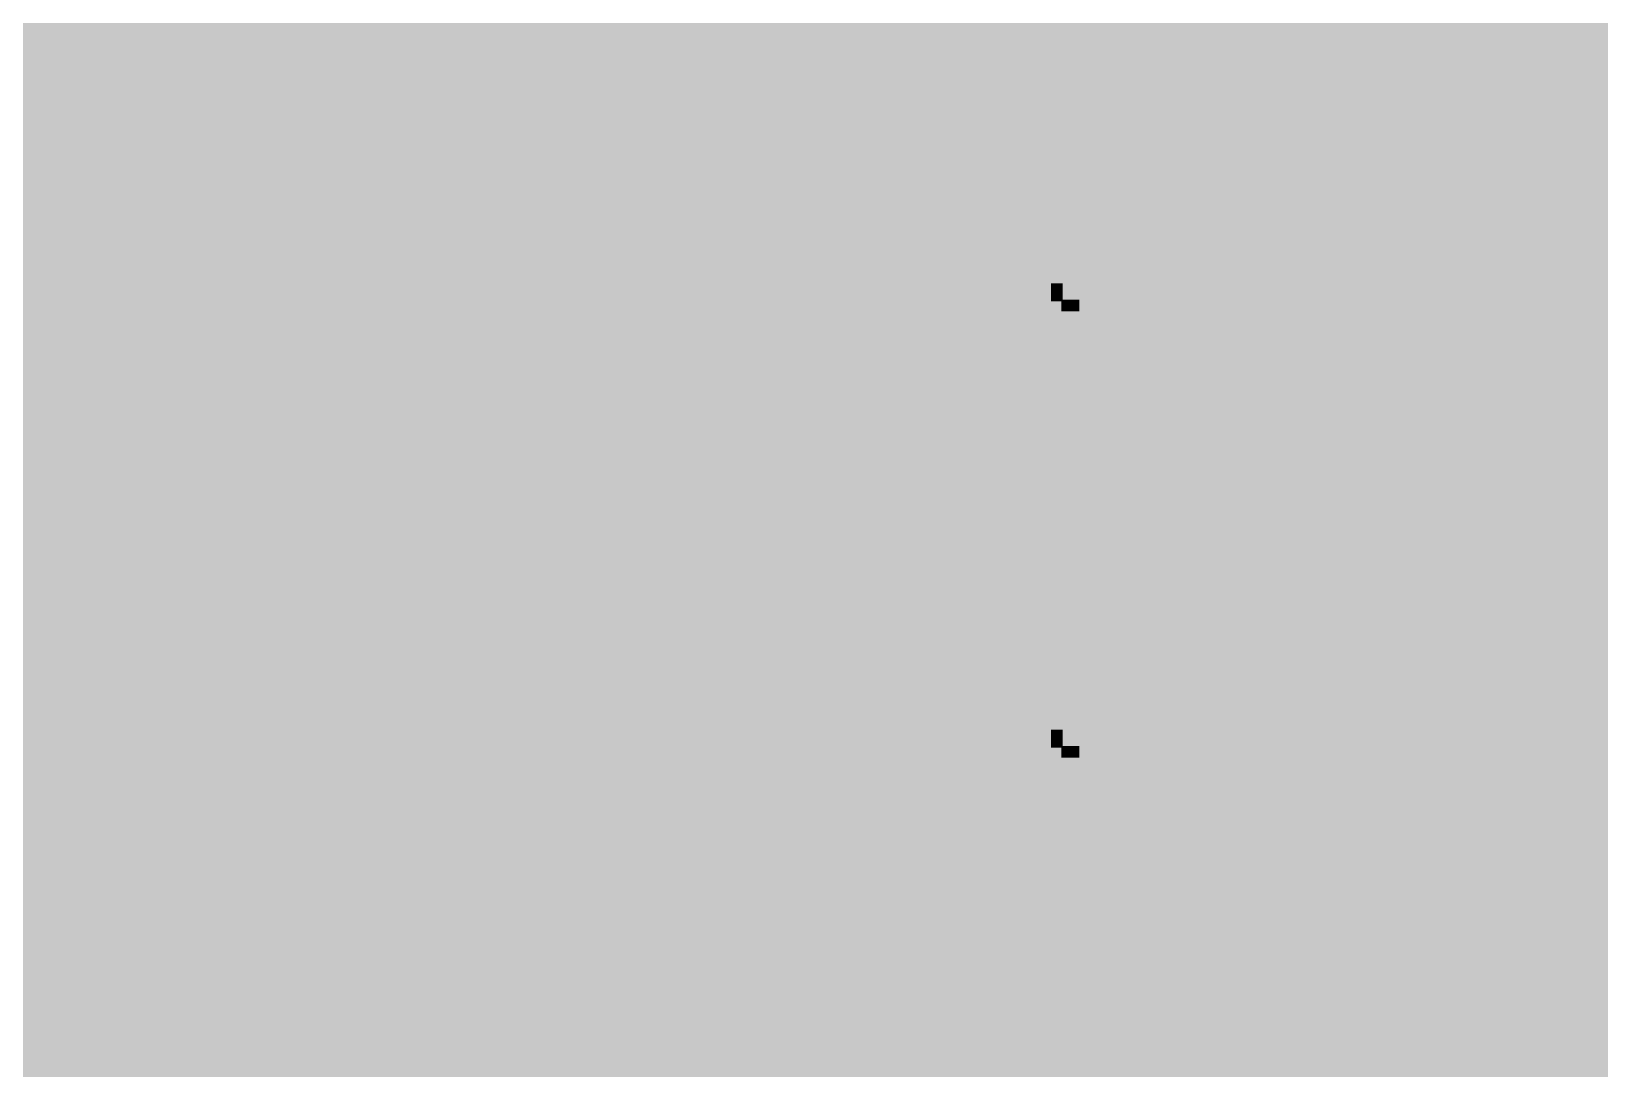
# Model space of a CAD drawing. Extents: x -11 to 221, y -93 to 178.
# Drawn here: x 36.64 to 50.03, y 56.12 to 64.98 of the extents above; entities that cross this region are included whole.
import ezdxf

# ---------------------------------------------------------------- set-up
doc = ezdxf.new("R2010")
doc.units = 0
doc.header["$MEASUREMENT"] = 0
doc.layers.get('0').update_dxf_attribs({"linetype": 'CONTINUOUS'})
for name, color, linetype in [('26-349-0_BOT', 7, 'CONTINUOUS'), ('26-349-0_DRD', 7, 'CONTINUOUS'), ('26-349-0_DRL', 2, 'CONTINUOUS'), ('26-349-0_FAB', 1, 'CONTINUOUS'), ('26-349-0_IN1', 3, 'CONTINUOUS'), ('26-349-0_IN2', 5, 'CONTINUOUS'), ('26-349-0_SMB', 10, 'CONTINUOUS'), ('26-349-0_SMT', 14, 'CONTINUOUS'), ('26-349-0_SPT', 9, 'CONTINUOUS'), ('26-349-0_SST', 12, 'CONTINUOUS'), ('26-349-0_TOP', 11, 'CONTINUOUS'), ('THRUHOLE_TAP', 15, 'CONTINUOUS')]:
    doc.layers.add(name, color=color, linetype=linetype)

# ---------------------------------------------------------------- blocks, each defined once
blk = doc.blocks.new('ROUND_82')
at = {"const_width": 0.29972}
blk.add_lwpolyline([(-0.14986, 0, 1), (0.14986, 0, 1)], format="xyb", close=True, dxfattribs=at)
blk = doc.blocks.new('ROUND_102')
at = {"const_width": 0.10033}
blk.add_lwpolyline([(-0.050164, 0, 1), (0.050164, 0, 1)], format="xyb", close=True, dxfattribs=at)
blk = doc.blocks.new('RECTANGLE_7')
blk.add_solid([(1.14935, 1.12522), (1.14935, -1.12522), (-1.14935, 1.12522), (-1.14935, -1.12522)])
blk = doc.blocks.new('OBLONG_62')
at = {"const_width": 0.29972}
blk.add_lwpolyline([(0.44958, 0), (-0.44958, 0)], dxfattribs=at)
at = {"const_width": 0.14986}
for points in [[(-0.52451, 0, 1), (-0.37465, 0, 1)], [(0.37465, 0, 1), (0.52451, 0, 1)]]:
    blk.add_lwpolyline(points, format="xyb", close=True, dxfattribs=at)
blk = doc.blocks.new('ROUND_78')
at = {"const_width": 0.29972}
blk.add_lwpolyline([(-0.14986, 0, 1), (0.14986, 0, 1)], format="xyb", close=True, dxfattribs=at)
blk = doc.blocks.new('ROUND_88')
at = {"const_width": 0.10033}
blk.add_lwpolyline([(-0.050164, 0, 1), (0.050164, 0, 1)], format="xyb", close=True, dxfattribs=at)

msp = doc.modelspace()

# ---------------------------------------------------------------- linework, layer by layer
at = {"layer": '26-349-0_BOT', "const_width": 0.254}
for points in [[(38.862, 97.409), (38.862, 50.75936)], [(39.0906, 97.409), (39.0906, 50.83048)], [(39.3192, 97.409), (39.3192, 50.85842)], [(39.5478, 97.409), (39.5478, 50.84826)], [(39.7764, 97.409), (39.7764, 50.79492)], [(40.005, 97.409), (40.005, 50.6984)], [(40.2336, 97.409), (40.2336, 50.54092)], [(40.4622, 97.409), (40.4622, 50.28946)], [(40.6908, 97.409), (40.6908, 49.68748)], [(48.6918, 97.409), (48.6918, 40.513)], [(48.9204, 97.409), (48.9204, 40.513)], [(49.149, 97.409), (49.149, 40.513)], [(47.5488, 94.68866), (47.5488, 40.513)], [(48.4632, 94.68866), (48.4632, 40.513)], [(47.7774, 94.53626), (47.7774, 40.513)], [(48.006, 94.49308), (48.006, 40.513)], [(48.2346, 94.53626), (48.2346, 40.513)], [(45.2628, 93.55582), (45.2628, 54.09184)], [(45.0342, 83.71078), (45.0342, 54.01818)], [(44.3484, 83.3247), (44.3484, 40.513)], [(44.577, 83.32978), (44.577, 40.513)], [(44.8056, 83.4263), (44.8056, 53.80228)], [(44.1198, 76.2508), (44.1198, 40.513)], [(40.9194, 76.16444), (40.9194, 40.513)], [(41.148, 75.8317), (41.148, 40.513)], [(43.8912, 75.87488), (43.8912, 40.513)], [(45.4914, 75.7936), (45.4914, 54.0766)], [(41.3766, 75.63104), (41.3766, 40.513)], [(43.6626, 75.65898), (43.6626, 40.513)], [(45.72, 75.62342), (45.72, 53.96738)], [(45.9486, 75.57008), (45.9486, 53.62448)], [(46.1772, 75.6031), (46.1772, 40.513)], [(41.6052, 75.49896), (41.6052, 40.513)], [(41.8338, 75.41768), (41.8338, 40.513)], [(43.2054, 75.42784), (43.2054, 40.513)], [(43.434, 75.51928), (43.434, 40.513)], [(42.0624, 75.37704), (42.0624, 40.513)], [(42.291, 75.36942), (42.291, 40.513)], [(42.5196, 75.36942), (42.5196, 40.513)], [(42.7482, 75.36942), (42.7482, 40.513)], [(42.9768, 75.37958), (42.9768, 40.513)], [(36.576, 75.0697), (36.576, 50.83556)], [(36.8046, 75.0697), (36.8046, 50.85842)], [(37.0332, 75.0697), (37.0332, 50.84318)], [(37.2618, 75.0697), (37.2618, 50.7873)], [(37.4904, 75.0697), (37.4904, 50.68316)], [(37.719, 75.0697), (37.719, 50.51806)], [(37.9476, 75.0697), (37.9476, 50.25136)], [(38.1762, 75.0697), (38.1762, 50.11674)], [(38.4048, 75.0697), (38.4048, 50.4444)], [(38.6334, 75.0697), (38.6334, 50.63744)], [(46.4058, 68.38442), (46.4058, 40.513)], [(49.3776, 68.43268), (49.3776, 40.513)], [(46.6344, 68.19392), (46.6344, 40.513)], [(47.3202, 68.2752), (47.3202, 40.513)], [(46.863, 68.13042), (46.863, 40.513)], [(47.0916, 68.15328), (47.0916, 40.513)], [(49.6062, 67.7926), (49.6062, 40.513)], [(49.8348, 67.52336), (49.8348, 40.513)], [(50.0634, 67.35318), (50.0634, 40.513)], [(56.7563, 64.9732), (17.145, 64.9732)], [(56.7563, 64.7446), (23.56358, 64.7446)], [(56.7563, 64.516), (23.86584, 64.516)], [(56.7563, 64.2874), (24.0538, 64.2874)], [(56.2229, 64.0588), (24.17572, 64.0588)], [(55.97906, 63.8302), (24.25192, 63.8302)], [(55.8927, 63.6016), (24.28494, 63.6016)], [(55.89778, 63.373), (24.28494, 63.373)], [(55.9943, 63.1444), (24.2443, 63.1444)], [(56.27878, 62.9158), (24.16556, 62.9158)], [(56.7563, 62.6872), (24.03602, 62.6872)], [(56.7563, 62.4586), (23.84044, 62.4586)], [(56.7563, 62.23), (23.51786, 62.23)], [(56.7563, 62.0014), (17.145, 62.0014)], [(56.7563, 61.7728), (17.145, 61.7728)], [(56.7563, 61.5442), (17.145, 61.5442)], [(56.7563, 61.3156), (17.145, 61.3156)], [(56.7563, 61.087), (17.145, 61.087)], [(56.7563, 60.8584), (17.145, 60.8584)], [(56.7563, 60.6298), (17.145, 60.6298)], [(56.7563, 60.4012), (26.2128, 60.4012)], [(56.7563, 60.1726), (26.36774, 60.1726)], [(56.7563, 59.944), (26.41092, 59.944)], [(56.7563, 59.7154), (26.36774, 59.7154)], [(56.7563, 59.4868), (26.2128, 59.4868)], [(56.7563, 59.2582), (17.145, 59.2582)], [(56.7563, 59.0296), (17.145, 59.0296)], [(56.7563, 58.801), (17.145, 58.801)], [(56.7563, 58.5724), (17.145, 58.5724)], [(56.7563, 58.3438), (17.145, 58.3438)], [(56.7563, 58.1152), (17.145, 58.1152)], [(56.7563, 57.8866), (17.145, 57.8866)], [(56.7563, 57.658), (17.145, 57.658)], [(56.7563, 57.4294), (17.145, 57.4294)], [(56.7563, 57.2008), (17.145, 57.2008)], [(56.7563, 56.9722), (17.145, 56.9722)], [(56.7563, 56.7436), (28.26766, 56.7436)], [(56.7563, 56.515), (28.44038, 56.515)], [(53.76672, 56.2864), (28.5242, 56.2864)], [(53.55082, 56.0578), (28.7528, 56.0578)]]:
    msp.add_lwpolyline(points, dxfattribs=at)
at = {"layer": '26-349-0_DRD', "const_width": 0.254}
for points in [[(37.465, 67.31), (37.465, 64.77)], [(40.005, 67.31), (37.465, 64.77)], [(40.005, 64.77), (37.465, 67.31)], [(40.005, 64.77), (40.005, 67.31)], [(37.465, 64.77), (40.005, 64.77)], [(40.005, 61.722), (40.005, 59.182)], [(42.545, 61.722), (40.005, 61.722)], [(42.545, 61.722), (40.005, 59.182)], [(42.545, 59.182), (40.005, 61.722)], [(40.005, 61.722), (40.005, 59.182)], [(42.545, 61.722), (40.005, 61.722)], [(42.545, 61.722), (40.005, 59.182)], [(42.545, 59.182), (40.005, 61.722)], [(40.005, 61.722), (40.005, 59.182)], [(42.545, 61.722), (40.005, 61.722)], [(42.545, 61.722), (40.005, 59.182)], [(42.545, 59.182), (40.005, 61.722)], [(42.545, 59.182), (42.545, 61.722)], [(42.545, 59.182), (42.545, 61.722)], [(42.545, 59.182), (42.545, 61.722)], [(41.91, 59.69), (41.91, 57.15)], [(44.45, 59.69), (41.91, 59.69)], [(44.45, 59.69), (41.91, 57.15)], [(44.45, 57.15), (41.91, 59.69)], [(41.91, 59.69), (41.91, 57.15)], [(44.45, 59.69), (41.91, 59.69)], [(44.45, 59.69), (41.91, 57.15)], [(44.45, 57.15), (41.91, 59.69)], [(44.45, 57.15), (44.45, 59.69)], [(44.45, 57.15), (44.45, 59.69)], [(38.481, 59.182), (38.481, 56.642)], [(41.021, 59.182), (38.481, 59.182)], [(41.021, 59.182), (38.481, 56.642)], [(41.021, 56.642), (38.481, 59.182)], [(38.481, 59.182), (38.481, 56.642)], [(41.021, 59.182), (38.481, 59.182)], [(41.021, 59.182), (38.481, 56.642)], [(41.021, 56.642), (38.481, 59.182)], [(40.005, 59.182), (42.545, 59.182)], [(40.005, 59.182), (42.545, 59.182)], [(40.005, 59.182), (42.545, 59.182)], [(41.021, 56.642), (41.021, 59.182)], [(41.021, 56.642), (41.021, 59.182)], [(49.403, 57.531), (49.403, 54.991)], [(51.943, 57.531), (49.403, 57.531)], [(51.943, 54.991), (49.403, 57.531)], [(41.91, 57.15), (44.45, 57.15)], [(41.91, 57.15), (44.45, 57.15)], [(38.481, 56.642), (41.021, 56.642)], [(38.481, 56.642), (41.021, 56.642)]]:
    msp.add_lwpolyline(points, dxfattribs=at)
at = {"layer": '26-349-0_FAB', "const_width": 0.254}
msp.add_lwpolyline([(17.78, 88.9), (17.78, 41.275), (47.625, 41.275), (47.625, 56.515), (55.245, 56.515), (55.245, 92.71), (17.78, 92.71), (17.78, 88.9)], dxfattribs=at)
at = {"layer": '26-349-0_IN1', "const_width": 0.254}
for points in [[(49.657, 93.091), (45.212, 93.091), (45.212, 64.008)], [(45.2374, 93.091), (45.2374, 42.545)], [(45.466, 93.091), (45.466, 42.545)], [(45.6946, 93.091), (45.6946, 42.545)], [(47.2948, 93.091), (47.2948, 42.545)], [(47.5234, 93.091), (47.5234, 42.545)], [(47.752, 93.091), (47.752, 42.545)], [(45.9232, 81.31556), (45.9232, 42.545)], [(47.0662, 81.34858), (47.0662, 42.545)], [(46.1518, 81.13522), (46.1518, 42.545)], [(46.3804, 81.0641), (46.3804, 42.545)], [(46.609, 81.06664), (46.609, 42.545)], [(46.8376, 81.14792), (46.8376, 42.545)], [(47.9806, 68.84162), (47.9806, 42.545)], [(49.1236, 68.93814), (49.1236, 42.545)], [(48.895, 68.71716), (48.895, 42.545)], [(48.2092, 68.67652), (48.2092, 42.545)], [(48.4378, 68.61302), (48.4378, 42.545)], [(48.6664, 68.62572), (48.6664, 42.545)], [(49.3522, 68.07962), (49.3522, 42.545)], [(49.5808, 67.6529), (49.5808, 42.545)], [(49.657, 67.55892), (49.657, 42.545)], [(49.657, 64.9478), (45.212, 64.9478)], [(49.657, 64.7192), (45.212, 64.7192)], [(49.657, 64.4906), (45.212, 64.4906)], [(49.657, 64.262), (45.212, 64.262)], [(49.657, 64.0334), (45.212, 64.0334)], [(45.212, 64.008), (29.2608, 64.008)], [(36.5506, 64.008), (36.5506, 50.93462)], [(36.7792, 64.008), (36.7792, 50.96002)], [(37.0078, 64.008), (37.0078, 50.94986)], [(37.2364, 64.008), (37.2364, 50.9016)], [(37.465, 64.008), (37.465, 50.8127)], [(37.6936, 64.008), (37.6936, 50.67046)], [(37.9222, 64.008), (37.9222, 50.45456)], [(38.1508, 64.008), (38.1508, 50.2793)], [(38.3794, 64.008), (38.3794, 50.56378)], [(38.608, 64.008), (38.608, 50.74158)], [(38.8366, 64.008), (38.8366, 50.85842)], [(39.0652, 64.008), (39.0652, 58.166)], [(39.2938, 64.008), (39.2938, 58.4835)], [(39.5224, 64.008), (39.5224, 58.60542)], [(39.751, 64.008), (39.751, 58.64352)], [(39.9796, 64.008), (39.9796, 58.60542)], [(40.2082, 64.008), (40.2082, 58.4835)], [(40.4368, 64.008), (40.4368, 58.166)], [(40.6654, 64.008), (40.6654, 60.85586)], [(40.894, 64.008), (40.894, 61.07684)], [(41.1226, 64.008), (41.1226, 61.16828)], [(41.3512, 64.008), (41.3512, 61.17844)], [(41.5798, 64.008), (41.5798, 61.11748)], [(41.8084, 64.008), (41.8084, 60.95238)], [(42.037, 64.008), (42.037, 42.545)], [(42.2656, 64.008), (42.2656, 42.545)], [(42.4942, 64.008), (42.4942, 58.674)], [(42.7228, 64.008), (42.7228, 58.9915)], [(42.9514, 64.008), (42.9514, 59.11342)], [(43.18, 64.008), (43.18, 59.15152)], [(43.4086, 64.008), (43.4086, 59.11342)], [(43.6372, 64.008), (43.6372, 58.9915)], [(43.8658, 64.008), (43.8658, 58.674)], [(44.0944, 64.008), (44.0944, 42.545)], [(44.323, 64.008), (44.323, 42.545)], [(44.5516, 64.008), (44.5516, 42.545)], [(44.7802, 64.008), (44.7802, 42.545)], [(45.0088, 64.008), (45.0088, 42.545)], [(49.657, 63.8048), (29.1465, 63.8048)], [(49.657, 63.5762), (28.829, 63.5762)], [(49.657, 63.3476), (24.384, 63.3476)], [(49.657, 63.119), (24.34336, 63.119)], [(49.657, 62.8904), (24.26462, 62.8904)], [(49.657, 62.6618), (24.1427, 62.6618)], [(49.657, 62.4332), (23.95982, 62.4332)], [(49.657, 62.2046), (23.67788, 62.2046)], [(49.657, 61.976), (23.0124, 61.976)], [(49.657, 61.7474), (33.90138, 61.7474)], [(49.657, 61.5188), (34.06648, 61.5188)], [(49.657, 61.2902), (34.12744, 61.2902)], [(40.87114, 61.0616), (34.11728, 61.0616)], [(49.657, 61.0616), (41.67886, 61.0616)], [(40.65016, 60.833), (34.02584, 60.833)], [(49.657, 60.833), (41.89984, 60.833)], [(40.55872, 60.6044), (33.80486, 60.6044)], [(49.657, 60.6044), (41.99128, 60.6044)], [(40.54602, 60.3758), (18.034, 60.3758)], [(49.657, 60.3758), (42.00144, 60.3758)], [(40.60952, 60.1472), (18.034, 60.1472)], [(49.657, 60.1472), (41.94048, 60.1472)], [(40.6654, 60.04814), (40.6654, 50.1396)], [(40.77462, 59.9186), (18.034, 59.9186)], [(49.657, 59.9186), (41.77538, 59.9186)], [(41.8084, 59.95162), (41.8084, 42.545)], [(40.894, 59.82716), (40.894, 42.545)], [(41.1226, 59.73572), (41.1226, 42.545)], [(41.5798, 59.78652), (41.5798, 42.545)], [(49.657, 59.69), (18.034, 59.69)], [(41.3512, 59.72302), (41.3512, 42.545)], [(49.657, 59.4614), (18.034, 59.4614)], [(49.657, 59.2328), (34.29, 59.2328)], [(42.74058, 59.0042), (34.6075, 59.0042)], [(49.657, 59.0042), (43.61942, 59.0042)], [(42.53992, 58.7756), (34.72942, 58.7756)], [(49.657, 58.7756), (43.82008, 58.7756)], [(39.38778, 58.547), (34.76752, 58.547)], [(42.45864, 58.547), (40.11422, 58.547)], [(49.657, 58.547), (43.89882, 58.547)], [(39.1414, 58.3184), (34.72942, 58.3184)], [(42.4561, 58.3184), (40.35806, 58.3184)], [(49.657, 58.3184), (43.9039, 58.3184)], [(42.4942, 58.166), (42.4942, 42.545)], [(43.8658, 58.166), (43.8658, 42.545)], [(39.0398, 58.0898), (34.6075, 58.0898)], [(42.52722, 58.0898), (40.45966, 58.0898)], [(49.657, 58.0898), (43.83278, 58.0898)], [(39.02202, 57.8612), (34.29, 57.8612)], [(42.70756, 57.8612), (40.47998, 57.8612)], [(49.657, 57.8612), (43.65244, 57.8612)], [(42.7228, 57.8485), (42.7228, 42.545)], [(42.9514, 57.72404), (42.9514, 42.545)], [(43.4086, 57.72404), (43.4086, 42.545)], [(43.6372, 57.8485), (43.6372, 42.545)], [(39.07536, 57.6326), (33.11652, 57.6326)], [(39.0652, 57.658), (39.0652, 50.92954)], [(49.657, 57.6326), (40.42664, 57.6326)], [(40.4368, 57.658), (40.4368, 50.48504)], [(43.18, 57.68848), (43.18, 42.545)], [(39.22522, 57.404), (33.0708, 57.404)], [(39.2938, 57.3405), (39.2938, 50.96002)], [(40.2082, 57.3405), (40.2082, 50.69078)], [(49.657, 57.404), (40.27678, 57.404)], [(39.5224, 57.21604), (39.5224, 50.9524)], [(39.9796, 57.21604), (39.9796, 50.8254)], [(49.657, 57.1754), (32.93364, 57.1754)], [(39.751, 57.18048), (39.751, 50.90922)], [(49.657, 56.9468), (32.55518, 56.9468)], [(49.657, 56.7182), (28.4353, 56.7182)], [(49.657, 56.4896), (28.55722, 56.4896)], [(49.657, 56.261), (28.59532, 56.261)], [(49.657, 56.0324), (28.55722, 56.0324)]]:
    msp.add_lwpolyline(points, dxfattribs=at)
for points in [[(41.275, 61.18352, 0.4142136), (40.54348, 60.452)], [(41.275, 61.18352, 0.4142136), (40.54348, 60.452)], [(42.00652, 60.452, 0.4142136), (41.275, 61.18352)], [(42.00652, 60.452, 0.4142136), (41.275, 61.18352)], [(40.54348, 60.452, 0.4142136), (41.275, 59.72048)], [(40.54348, 60.452, 0.4142136), (41.275, 59.72048)], [(41.275, 59.72048, 0.4142136), (42.00652, 60.452)], [(41.275, 59.72048, 0.4142136), (42.00652, 60.452)], [(43.18, 59.15152, 0.4142136), (42.44848, 58.42)], [(43.18, 59.15152, 0.4142136), (42.44848, 58.42)], [(43.91152, 58.42, 0.4142136), (43.18, 59.15152)], [(43.91152, 58.42, 0.4142136), (43.18, 59.15152)], [(39.751, 58.64352, 0.4142136), (39.01948, 57.912)], [(40.48252, 57.912, 0.4142136), (39.751, 58.64352)], [(42.44848, 58.42, 0.4142136), (43.18, 57.68848)], [(42.44848, 58.42, 0.4142136), (43.18, 57.68848)], [(43.18, 57.68848, 0.4142136), (43.91152, 58.42)], [(43.18, 57.68848, 0.4142136), (43.91152, 58.42)], [(39.01948, 57.912, 0.4142136), (39.751, 57.18048)], [(39.751, 57.18048, 0.4142136), (40.48252, 57.912)]]:
    msp.add_lwpolyline(points, format="xyb", dxfattribs=at)
at = {"layer": '26-349-0_SMB', "const_width": 0.254}
for points in [[(48.0314, 78.359), (48.0314, 54.737)], [(48.26, 78.359), (48.26, 54.737)], [(48.4886, 78.359), (48.4886, 54.737)], [(48.7172, 78.359), (48.7172, 54.737)], [(48.9458, 78.359), (48.9458, 54.737)], [(49.1744, 78.359), (49.1744, 54.737)], [(49.403, 78.359), (49.403, 54.737)], [(49.6316, 78.359), (49.6316, 54.737)], [(49.8602, 78.359), (49.8602, 54.737)], [(50.0888, 78.359), (50.0888, 54.737)], [(36.6014, 74.041), (36.6014, 51.308)], [(36.83, 74.041), (36.83, 51.308)], [(37.0586, 74.041), (37.0586, 51.308)], [(37.2872, 74.041), (37.2872, 51.308)], [(37.5158, 74.041), (37.5158, 51.308)], [(37.7444, 74.041), (37.7444, 51.308)], [(37.973, 74.041), (37.973, 51.308)], [(38.2016, 74.041), (38.2016, 51.308)], [(38.4302, 74.041), (38.4302, 51.308)], [(38.6588, 74.041), (38.6588, 51.308)], [(38.8874, 74.041), (38.8874, 51.308)], [(39.116, 74.041), (39.116, 51.308)], [(39.3446, 74.041), (39.3446, 51.308)], [(39.5732, 74.041), (39.5732, 51.308)], [(39.8018, 74.041), (39.8018, 51.308)], [(40.0304, 74.041), (40.0304, 51.308)], [(40.259, 74.041), (40.259, 51.308)], [(40.4876, 74.041), (40.4876, 51.308)], [(40.7162, 74.041), (40.7162, 51.308)], [(40.9448, 74.041), (40.9448, 51.308)], [(41.1734, 74.041), (41.1734, 51.308)], [(41.402, 74.041), (41.402, 51.308)], [(41.6306, 74.041), (41.6306, 51.308)], [(41.8592, 74.041), (41.8592, 51.308)], [(42.0878, 74.041), (42.0878, 51.308)], [(42.3164, 74.041), (42.3164, 51.308)], [(42.545, 74.041), (42.545, 51.308)], [(42.7736, 74.041), (42.7736, 51.308)], [(43.0022, 74.041), (43.0022, 51.308)], [(43.2308, 74.041), (43.2308, 51.308)], [(43.4594, 74.041), (43.4594, 51.308)], [(43.688, 74.041), (43.688, 51.308)], [(43.9166, 74.041), (43.9166, 51.308)], [(44.1452, 74.041), (44.1452, 51.308)], [(44.3738, 74.041), (44.3738, 54.737)], [(44.6024, 74.041), (44.6024, 54.737)], [(44.831, 74.041), (44.831, 54.737)], [(45.0596, 74.041), (45.0596, 54.737)], [(45.2882, 74.041), (45.2882, 54.737)], [(45.5168, 74.041), (45.5168, 54.737)], [(45.7454, 74.041), (45.7454, 54.737)], [(45.974, 67.183), (45.974, 54.737)], [(46.2026, 67.183), (46.2026, 54.737)], [(46.4312, 67.183), (46.4312, 54.737)], [(46.6598, 67.183), (46.6598, 54.737)], [(46.8884, 67.183), (46.8884, 54.737)], [(47.117, 67.183), (47.117, 54.737)], [(47.3456, 67.183), (47.3456, 54.737)], [(47.5742, 67.183), (47.5742, 54.737)], [(47.8028, 67.183), (47.8028, 54.737)], [(55.626, 64.897), (17.526, 64.897)], [(55.626, 64.6684), (17.526, 64.6684)], [(55.626, 64.4398), (17.526, 64.4398)], [(55.626, 64.2112), (17.526, 64.2112)], [(55.626, 63.9826), (17.526, 63.9826)], [(55.626, 63.754), (17.526, 63.754)], [(55.626, 63.5254), (17.526, 63.5254)], [(55.626, 63.2968), (17.526, 63.2968)], [(55.626, 63.0682), (17.526, 63.0682)], [(55.626, 62.8396), (17.526, 62.8396)], [(55.626, 62.611), (17.526, 62.611)], [(55.626, 62.3824), (17.526, 62.3824)], [(55.626, 62.1538), (17.526, 62.1538)], [(55.626, 61.9252), (17.526, 61.9252)], [(55.626, 61.6966), (17.526, 61.6966)], [(55.626, 61.468), (17.526, 61.468)], [(55.626, 61.2394), (17.526, 61.2394)], [(55.626, 61.0108), (17.526, 61.0108)], [(55.626, 60.7822), (26.924, 60.7822)], [(55.626, 60.5536), (26.924, 60.5536)], [(55.626, 60.325), (26.924, 60.325)], [(55.626, 60.0964), (26.924, 60.0964)], [(55.626, 59.8678), (26.924, 59.8678)], [(55.626, 59.6392), (26.924, 59.6392)], [(55.626, 59.4106), (26.924, 59.4106)], [(55.626, 59.182), (26.924, 59.182)], [(55.626, 58.9534), (26.924, 58.9534)], [(55.626, 58.7248), (26.924, 58.7248)], [(55.626, 58.4962), (26.924, 58.4962)], [(55.626, 58.2676), (26.924, 58.2676)], [(55.626, 58.039), (26.924, 58.039)], [(55.626, 57.8104), (26.924, 57.8104)], [(55.626, 57.5818), (26.924, 57.5818)], [(55.626, 57.3532), (29.21, 57.3532)], [(55.626, 57.1246), (29.21, 57.1246)], [(55.626, 56.896), (29.21, 56.896)], [(51.943, 56.6674), (29.21, 56.6674)], [(51.943, 56.4388), (29.21, 56.4388)], [(51.943, 56.2102), (29.21, 56.2102)]]:
    msp.add_lwpolyline(points, dxfattribs=at)
at = {"layer": '26-349-0_SMT', "const_width": 0.254}
for points in [[(56.769, 70.104), (56.769, 67.564), (55.626, 67.564), (55.626, 62.992), (56.388, 62.23), (56.388, 59.309), (48.26, 59.309)], [(48.4378, 68.199), (48.4378, 59.309)], [(48.6664, 68.199), (48.6664, 59.309)], [(48.895, 68.199), (48.895, 59.309)], [(49.1236, 68.199), (49.1236, 59.309)], [(49.3522, 66.929), (49.3522, 59.309)], [(49.5808, 66.929), (49.5808, 59.309)], [(49.8094, 66.929), (49.8094, 59.309)], [(50.038, 66.929), (50.038, 59.309)], [(48.26, 65.913), (48.26, 59.309)], [(55.626, 64.897), (48.26, 64.897)], [(55.626, 64.6684), (48.26, 64.6684)], [(55.626, 64.4398), (48.26, 64.4398)], [(55.626, 64.2112), (48.26, 64.2112)], [(55.626, 63.9826), (48.26, 63.9826)], [(55.626, 63.754), (48.26, 63.754)], [(55.626, 63.5254), (48.26, 63.5254)], [(55.626, 63.2968), (48.26, 63.2968)], [(55.626, 63.0682), (48.26, 63.0682)], [(55.7784, 62.8396), (48.26, 62.8396)], [(56.007, 62.611), (48.26, 62.611)], [(56.2356, 62.3824), (48.26, 62.3824)], [(56.388, 62.1538), (48.26, 62.1538)], [(56.388, 61.9252), (48.26, 61.9252)], [(56.388, 61.6966), (48.26, 61.6966)], [(56.388, 61.468), (48.26, 61.468)], [(56.388, 61.2394), (48.26, 61.2394)], [(56.388, 61.0108), (48.26, 61.0108)], [(56.388, 60.7822), (48.26, 60.7822)], [(56.388, 60.5536), (48.26, 60.5536)], [(56.388, 60.325), (48.26, 60.325)], [(56.388, 60.0964), (48.26, 60.0964)], [(56.388, 59.8678), (48.26, 59.8678)], [(56.388, 59.6392), (48.26, 59.6392)], [(56.388, 59.4106), (48.26, 59.4106)]]:
    msp.add_lwpolyline(points, dxfattribs=at)
at = {"layer": '26-349-0_SST'}
for points, const_width in [([(48.0695, 65.7225), (47.752, 65.7225), (47.752, 62.5475)], 0.1524), ([(47.8536, 65.7225), (47.8536, 62.5475)], 0.1524), ([(47.99076, 65.7225), (47.99076, 62.5475)], 0.1524), ([(48.0695, 65.7225), (48.0695, 62.5475)], 0.1524), ([(38.24732, 64.79794), (38.24732, 65.03416)], 0.1524), ([(38.24732, 64.91732), (39.26332, 64.91732), (39.09314, 65.03416)], 0.1524), ([(43.83024, 64.5795), (43.6626, 64.63792), (43.6626, 64.99352), (43.83024, 65.05448), (44.50842, 65.05448), (44.6786, 64.99352), (44.6786, 64.63792), (44.50842, 64.5795)], 0.1524), ([(41.2115, 64.7573), (42.2275, 64.4017), (42.2275, 64.87668)], 0.1524), ([(48.0695, 64.98082), (47.752, 64.98082)], 0.1524), ([(48.0695, 64.84366), (47.752, 64.84366)], 0.1524), ([(48.0695, 64.7065), (47.752, 64.7065)], 0.1524), ([(48.0695, 64.56934), (47.752, 64.56934)], 0.1524), ([(48.0695, 64.43218), (47.752, 64.43218)], 0.1524), ([(38.24732, 64.07912), (38.24732, 64.31534)], 0.1524), ([(38.24732, 64.19596), (39.26332, 64.19596), (39.09314, 64.31534)], 0.1524), ([(43.6626, 63.7413), (43.6626, 64.21628), (44.33824, 63.7413), (44.50842, 63.7413), (44.6786, 63.79972), (44.6786, 64.15532), (44.50842, 64.21628)], 0.1524), ([(48.0695, 64.29502), (47.752, 64.29502)], 0.1524), ([(48.0695, 64.15786), (47.752, 64.15786)], 0.1524), ([(48.0695, 64.0207), (47.752, 64.0207)], 0.1524), ([(48.0695, 63.88354), (47.752, 63.88354)], 0.1524), ([(48.0695, 63.74638), (47.752, 63.74638)], 0.1524), ([(48.0695, 63.60922), (47.752, 63.60922)], 0.1524), ([(48.0695, 63.47206), (47.752, 63.47206)], 0.1524), ([(44.1706, 63.31712), (44.1706, 62.96152), (44.00042, 62.9031), (43.83024, 62.9031), (43.6626, 62.96152), (43.6626, 63.31712), (43.83024, 63.37808), (44.00042, 63.37808), (44.6786, 63.13932)], 0.1524), ([(48.0695, 63.3349), (47.752, 63.3349)], 0.1524), ([(48.0695, 63.19774), (47.752, 63.19774)], 0.1524), ([(48.0695, 63.06058), (47.752, 63.06058)], 0.1524), ([(48.0695, 62.92342), (47.752, 62.92342)], 0.1524), ([(45.44314, 62.74816), (45.34408, 62.74816)], 0.1524), ([(45.37202, 62.75578), (45.37202, 62.51194)], 0.1524), ([(45.89526, 62.83452), (45.89526, 62.5348), (51.89474, 62.5348), (51.89474, 62.83452)], 0.1524), ([(48.0695, 62.78626), (47.752, 62.78626)], 0.1524), ([(45.5168, 62.611), (45.27296, 62.611)], 0.1524), ([(45.50918, 62.68466), (45.50918, 62.5856)], 0.1524), ([(48.0695, 62.6491), (47.752, 62.6491)], 0.1524), ([(48.0695, 62.5475), (47.752, 62.5475)], 0.1524), ([(45.89526, 61.62548), (45.89526, 61.9252), (51.89474, 61.9252), (51.89474, 61.62548)], 0.1524), ([(48.0695, 61.9125), (47.752, 61.9125), (47.752, 58.7375)], 0.1524), ([(48.0695, 61.85662), (47.752, 61.85662)], 0.1524), ([(47.8536, 61.9125), (47.8536, 58.7375)], 0.1524), ([(47.99076, 61.9125), (47.99076, 58.7375)], 0.1524), ([(48.0695, 61.9125), (48.0695, 58.7375)], 0.1524), ([(48.0695, 61.71946), (47.752, 61.71946)], 0.1524), ([(38.72738, 61.10478), (37.88156, 61.10478), (37.71138, 61.16574), (37.71138, 61.52134), (37.88156, 61.57976), (38.72738, 61.57976)], 0.1524), ([(48.0695, 61.5823), (47.752, 61.5823)], 0.1524), ([(48.0695, 61.44514), (47.752, 61.44514)], 0.1524), ([(44.08424, 60.8965), (43.9166, 60.95492), (43.9166, 61.31052), (44.08424, 61.37148), (44.76242, 61.37148), (44.9326, 61.31052), (44.9326, 60.95492), (44.76242, 60.8965)], 0.1524), ([(48.0695, 61.30798), (47.752, 61.30798)], 0.1524), ([(48.0695, 61.17082), (47.752, 61.17082)], 0.1524), ([(48.0695, 61.03366), (47.752, 61.03366)], 0.1524), ([(48.0695, 60.8965), (47.752, 60.8965)], 0.1524), ([(48.0695, 60.75934), (47.752, 60.75934)], 0.1524), ([(37.71138, 60.38596), (37.71138, 60.62218)], 0.1524), ([(37.71138, 60.50534), (38.72738, 60.50534), (38.55974, 60.62218)], 0.1524), ([(43.9166, 60.0583), (43.9166, 60.53328), (44.59224, 60.0583), (44.76242, 60.0583), (44.9326, 60.11672), (44.9326, 60.47232), (44.76242, 60.53328)], 0.1524), ([(48.0695, 60.62218), (47.752, 60.62218)], 0.1524), ([(48.0695, 60.48502), (47.752, 60.48502)], 0.1524), ([(48.0695, 60.34786), (47.752, 60.34786)], 0.1524), ([(48.0695, 60.2107), (47.752, 60.2107)], 0.1524), ([(38.05174, 59.54776), (38.05174, 60.02274), (38.72738, 59.78398), (38.72738, 59.66714), (37.71138, 59.66714)], 0.1524), ([(48.0695, 60.07354), (47.752, 60.07354)], 0.1524), ([(48.0695, 59.93638), (47.752, 59.93638)], 0.1524), ([(48.0695, 59.79922), (47.752, 59.79922)], 0.1524), ([(44.08424, 59.69508), (43.9166, 59.63412), (43.9166, 59.27852), (44.08424, 59.2201), (44.4246, 59.2201), (44.59224, 59.33948), (44.59224, 59.69508), (44.9326, 59.69508), (44.9326, 59.2201)], 0.1524), ([(48.0695, 59.66206), (47.752, 59.66206)], 0.1524), ([(48.0695, 59.5249), (47.752, 59.5249)], 0.1524), ([(48.0695, 59.38774), (47.752, 59.38774)], 0.1524), ([(48.0695, 59.25058), (47.752, 59.25058)], 0.1524), ([(48.0695, 59.11342), (47.752, 59.11342)], 0.1524), ([(45.89526, 59.02452), (45.89526, 58.7248), (51.89474, 58.7248), (51.89474, 59.02452)], 0.1524), ([(39.87546, 54.31028), (36.47948, 54.31028), (36.47948, 58.90514), (40.27678, 58.90514), (40.27678, 54.70906), (39.87546, 54.31028)], 0.20066), ([(45.44314, 58.93816), (45.34408, 58.93816)], 0.1524), ([(45.37202, 58.94578), (45.37202, 58.70194)], 0.1524), ([(45.50918, 58.87466), (45.50918, 58.7756)], 0.1524), ([(48.0695, 58.97626), (47.752, 58.97626)], 0.1524), ([(45.5168, 58.801), (45.27296, 58.801)], 0.1524), ([(48.0695, 58.8391), (47.752, 58.8391)], 0.1524), ([(48.0695, 58.7375), (47.752, 58.7375)], 0.1524)]:
    msp.add_lwpolyline(points, dxfattribs=dict(at, const_width=const_width))
at = {"layer": '26-349-0_SST', "const_width": 0.1524}
for points in [[(45.39488, 62.75832, 0.4142136), (45.27042, 62.63386)], [(45.51934, 62.63386, 0.4142136), (45.39488, 62.75832)], [(45.27042, 62.63386, 0.4142136), (45.39488, 62.5094)], [(45.39488, 62.5094, 0.4142136), (45.51934, 62.63386)], [(45.39488, 58.94832, 0.4142136), (45.27042, 58.82386)], [(45.51934, 58.82386, 0.4142136), (45.39488, 58.94832)], [(45.27042, 58.82386, 0.4142136), (45.39488, 58.6994)], [(45.39488, 58.6994, 0.4142136), (45.51934, 58.82386)]]:
    msp.add_lwpolyline(points, format="xyb", dxfattribs=at)
at = {"layer": '26-349-0_TOP'}
for points, const_width in [([(43.434, 71.22668), (43.434, 52.18684)], 0.254), ([(43.6626, 71.22668), (43.6626, 51.95824)], 0.254), ([(43.8912, 71.22668), (43.8912, 51.72964)], 0.254), ([(44.1198, 71.22668), (44.1198, 51.6763)], 0.254), ([(44.3484, 71.22668), (44.3484, 51.6763)], 0.254), ([(44.577, 71.22668), (44.577, 56.3118)], 0.254), ([(44.8056, 71.22668), (44.8056, 59.58078)], 0.254), ([(41.91, 67.85102), (41.91, 66.675), (40.259, 65.024), (37.211, 65.024), (35.56, 66.675), (35.56, 67.85102)], 0.381), ([(49.3776, 68.01104), (49.3776, 58.05678)], 0.254), ([(49.6062, 67.61988), (49.6062, 58.28538)], 0.254), ([(46.9138, 67.31), (46.4439, 66.8401), (46.4439, 64.135)], 0.381), ([(42.5196, 66.41846), (42.5196, 57.83072)], 0.254), ([(42.7482, 66.41846), (42.7482, 57.83072)], 0.254), ([(42.9768, 66.41846), (42.9768, 57.785)], 0.254), ([(43.2054, 66.41846), (43.2054, 57.62244)], 0.254), ([(48.2346, 66.3956), (48.2346, 56.91378)], 0.254), ([(48.4632, 66.3956), (48.4632, 57.14238)], 0.254), ([(48.6918, 66.3956), (48.6918, 57.37098)], 0.254), ([(48.9204, 66.3956), (48.9204, 57.59958)], 0.254), ([(49.149, 66.3956), (49.149, 57.82818)], 0.254), ([(35.12058, 66.23558), (36.7665, 64.58966)], 0.254), ([(42.34942, 66.23558), (40.7035, 64.58966)], 0.254), ([(42.291, 66.17462), (42.291, 58.64098)], 0.254), ([(42.0624, 65.94602), (42.0624, 58.98388)], 0.254), ([(41.8338, 65.71742), (41.8338, 59.0804)], 0.254), ([(44.86402, 65.69202), (44.86402, 62.57798)], 0.254), ([(48.02632, 65.69202), (48.02632, 62.57798)], 0.254), ([(52.92598, 65.69202), (49.76368, 65.69202), (49.76368, 62.57798)], 0.254), ([(41.6052, 65.48882), (41.6052, 59.09056)], 0.254), ([(41.3766, 65.26022), (41.3766, 59.09056)], 0.254), ([(44.86402, 64.9732), (41.08704, 64.9732)], 0.254), ([(41.148, 65.03162), (41.148, 59.09056)], 0.254), ([(49.76368, 64.9732), (48.02632, 64.9732)], 0.254), ([(36.60902, 64.7446), (31.00324, 64.7446)], 0.254), ([(36.576, 64.77762), (36.576, 62.09284)], 0.254), ([(44.86402, 64.7446), (40.85844, 64.7446)], 0.254), ([(40.9194, 64.80302), (40.9194, 59.09056)], 0.254), ([(49.76368, 64.7446), (48.02632, 64.7446)], 0.254), ([(36.8046, 64.55156), (36.8046, 61.86424)], 0.254), ([(40.6908, 64.57442), (40.6908, 59.07532)], 0.254), ([(36.85032, 64.516), (31.23184, 64.516)], 0.254), ([(37.0332, 64.4271), (37.0332, 61.63564)], 0.254), ([(40.4622, 64.43472), (40.4622, 58.96356)], 0.254), ([(44.86402, 64.516), (40.61714, 64.516)], 0.254), ([(49.76368, 64.516), (48.02632, 64.516)], 0.254), ([(44.86402, 64.2874), (31.46044, 64.2874)], 0.254), ([(40.259, 64.4017), (37.211, 64.4017)], 0.254), ([(37.2618, 64.4017), (37.2618, 61.40704)], 0.254), ([(37.4904, 64.4017), (37.4904, 61.17844)], 0.254), ([(37.719, 64.4017), (37.719, 60.94984)], 0.254), ([(37.9476, 64.4017), (37.9476, 60.72124)], 0.254), ([(38.1762, 64.4017), (38.1762, 60.41136)], 0.254), ([(38.4048, 64.4017), (38.4048, 57.85104)], 0.254), ([(38.6334, 64.4017), (38.6334, 57.62244)], 0.254), ([(38.862, 64.4017), (38.862, 57.39384)], 0.254), ([(39.0906, 64.4017), (39.0906, 57.16524)], 0.254), ([(39.3192, 64.4017), (39.3192, 56.93664)], 0.254), ([(39.5478, 64.4017), (39.5478, 56.70804)], 0.254), ([(39.7764, 64.4017), (39.7764, 56.53278)], 0.254), ([(40.005, 64.4017), (40.005, 56.53278)], 0.254), ([(40.2336, 64.4017), (40.2336, 56.53278)], 0.254), ([(49.76368, 64.2874), (48.02632, 64.2874)], 0.254), ([(46.4439, 64.135), (46.4439, 60.325)], 0.381), ([(44.86402, 64.0588), (32.18434, 64.0588)], 0.254), ([(49.76368, 64.0588), (48.02632, 64.0588)], 0.254), ([(49.76368, 64.135), (51.34356, 64.135)], 0.254), ([(44.86402, 63.8302), (34.75736, 63.8302)], 0.254), ([(49.76368, 63.8302), (48.02632, 63.8302)], 0.254), ([(34.98342, 63.68542), (38.02634, 60.6425)], 0.254), ([(44.86402, 63.6016), (35.06724, 63.6016)], 0.254), ([(49.76368, 63.6016), (48.02632, 63.6016)], 0.254), ([(44.86402, 63.373), (35.29584, 63.373)], 0.254), ([(49.76368, 63.373), (48.02632, 63.373)], 0.254), ([(31.115, 63.246), (34.544, 63.246), (37.592, 60.198), (37.592, 57.785), (39.46652, 55.91048), (41.275, 55.91048)], 0.381), ([(44.86402, 63.1444), (35.52444, 63.1444)], 0.254), ([(49.76368, 63.1444), (48.02632, 63.1444)], 0.254), ([(44.86402, 62.9158), (35.75304, 62.9158)], 0.254), ([(49.76368, 62.9158), (48.02632, 62.9158)], 0.254), ([(44.86402, 62.6872), (35.98164, 62.6872)], 0.254), ([(49.76368, 62.6872), (48.02632, 62.6872)], 0.254), ([(34.28492, 62.6237), (36.9697, 59.93892)], 0.254), ([(45.8216, 62.57798), (44.86402, 62.57798)], 0.254), ([(45.0342, 62.57798), (45.0342, 61.88202)], 0.254), ([(45.2628, 62.57798), (45.2628, 61.88202)], 0.254), ([(45.4914, 62.57798), (45.4914, 61.88202)], 0.254), ([(45.72, 62.57798), (45.72, 61.88202)], 0.254), ([(45.8216, 62.57798), (45.8216, 61.88202)], 0.254), ([(47.0662, 62.57798), (47.0662, 61.88202)], 0.254), ([(48.02632, 62.57798), (47.0662, 62.57798)], 0.254), ([(47.0916, 62.57798), (47.0916, 61.88202)], 0.254), ([(47.3202, 62.57798), (47.3202, 61.88202)], 0.254), ([(47.5488, 62.57798), (47.5488, 61.88202)], 0.254), ([(47.7774, 62.57798), (47.7774, 61.88202)], 0.254), ([(48.006, 62.57798), (48.006, 61.88202)], 0.254), ([(52.92598, 62.57798), (49.76368, 62.57798)], 0.254), ([(49.8348, 62.57798), (49.8348, 61.88202)], 0.254), ([(50.0634, 62.57798), (50.0634, 61.88202)], 0.254), ([(45.8216, 62.4586), (36.21024, 62.4586)], 0.254), ([(56.67502, 62.4586), (47.0662, 62.4586)], 0.254), ([(45.8216, 62.23), (36.43884, 62.23)], 0.254), ([(56.8452, 62.23), (47.0662, 62.23)], 0.254), ([(45.8216, 62.0014), (36.66744, 62.0014)], 0.254), ([(44.86402, 61.88202), (44.86402, 59.6392)], 0.254), ([(45.8216, 61.88202), (44.86402, 61.88202)], 0.254), ([(56.8452, 62.0014), (47.0662, 62.0014)], 0.254), ([(48.02632, 61.88202), (47.0662, 61.88202)], 0.254), ([(48.02632, 61.88202), (48.02632, 58.76798)], 0.254), ([(52.92598, 61.88202), (49.76368, 61.88202), (49.76368, 58.76798)], 0.254), ([(44.86402, 61.7728), (36.89604, 61.7728)], 0.254), ([(49.76368, 61.7728), (48.02632, 61.7728)], 0.254), ([(44.86402, 61.5442), (37.12464, 61.5442)], 0.254), ([(49.76368, 61.5442), (48.02632, 61.5442)], 0.254), ([(44.86402, 61.3156), (37.35324, 61.3156)], 0.254), ([(49.76368, 61.3156), (48.02632, 61.3156)], 0.254), ([(44.86402, 61.087), (37.58184, 61.087)], 0.254), ([(49.76368, 61.087), (48.02632, 61.087)], 0.254), ([(44.86402, 60.8584), (37.81044, 60.8584)], 0.254), ([(49.76368, 60.8584), (48.02632, 60.8584)], 0.254), ([(44.86402, 60.6298), (38.03904, 60.6298)], 0.254), ([(49.76368, 60.6298), (48.02632, 60.6298)], 0.254), ([(44.86402, 60.4012), (38.17874, 60.4012)], 0.254), ([(41.275, 58.5089), (41.275, 60.452)], 0.381), ([(41.275, 58.5089), (41.275, 60.452)], 0.381), ([(41.275, 60.452), (41.275, 58.5089)], 0.381), ([(45.339, 55.245), (45.339, 59.055), (46.355, 60.071), (46.355, 60.23356), (46.4439, 60.325)], 0.635), ([(49.76368, 60.4012), (48.02632, 60.4012)], 0.254), ([(36.576, 60.33262), (36.576, 50.9397)], 0.254), ([(49.76368, 60.325), (51.34356, 60.325)], 0.254), ([(36.73602, 60.1726), (29.1973, 60.1726)], 0.254), ([(38.2143, 60.198), (38.2143, 58.04154)], 0.254), ([(44.86402, 60.1726), (38.2143, 60.1726)], 0.254), ([(49.76368, 60.1726), (48.02632, 60.1726)], 0.254), ([(36.8046, 60.10402), (36.8046, 50.96002)], 0.254), ([(36.96462, 59.944), (29.1973, 59.944)], 0.254), ([(36.9697, 59.93892), (36.9697, 57.785)], 0.254), ([(44.86402, 59.944), (38.2143, 59.944)], 0.254), ([(49.76368, 59.944), (48.02632, 59.944)], 0.254), ([(36.9697, 59.7154), (29.1973, 59.7154)], 0.254), ([(44.86402, 59.7154), (38.2143, 59.7154)], 0.254), ([(44.86402, 59.6392), (44.80814, 59.58332)], 0.254), ([(49.76368, 59.7154), (48.02632, 59.7154)], 0.254), ([(36.9697, 59.4868), (30.34538, 59.4868)], 0.254), ([(44.72686, 59.4868), (38.2143, 59.4868)], 0.254), ([(49.76368, 59.4868), (48.02632, 59.4868)], 0.254), ([(36.9697, 59.2582), (30.52064, 59.2582)], 0.254), ([(44.61764, 59.2582), (38.2143, 59.2582)], 0.254), ([(49.76368, 59.2582), (48.02632, 59.2582)], 0.254), ([(41.72458, 59.09056), (40.82542, 59.09056)], 0.254), ([(41.275, 59.09056), (41.275, 58.5089)], 0.254), ([(57.3786, 58.42), (57.3786, 58.4454), (57.2262, 58.293), (50.673, 58.293), (47.879, 55.499), (47.371, 55.499), (47.371, 55.245)], 0.635), ([(36.9697, 59.0296), (36.13404, 59.0296)], 0.254), ([(40.5638, 59.0296), (38.2143, 59.0296)], 0.254), ([(44.5897, 59.0296), (41.9862, 59.0296)], 0.254), ([(44.5897, 59.055), (44.5897, 56.3118)], 0.254), ([(49.76368, 59.0296), (48.02632, 59.0296)], 0.254), ([(36.9697, 58.801), (36.37788, 58.801)], 0.254), ([(40.3225, 58.801), (38.2143, 58.801)], 0.254), ([(44.5897, 58.801), (42.2275, 58.801)], 0.254), ([(49.76368, 58.801), (48.02632, 58.801)], 0.254), ([(46.11116, 58.76798), (46.0883, 58.74512)], 0.254), ([(46.0883, 58.74512), (46.0883, 56.3118)], 0.254), ([(48.02632, 58.76798), (46.11116, 58.76798)], 0.254), ([(46.1772, 58.76798), (46.1772, 56.3118)], 0.254), ([(46.4058, 58.76798), (46.4058, 56.3118)], 0.254), ([(46.6344, 58.76798), (46.6344, 56.3118)], 0.254), ([(46.863, 58.76798), (46.863, 56.3118)], 0.254), ([(47.0916, 58.76798), (47.0916, 56.3118)], 0.254), ([(47.3202, 58.76798), (47.3202, 56.3118)], 0.254), ([(47.5488, 58.76798), (47.5488, 56.3118)], 0.254), ([(50.0888, 58.76798), (47.63262, 56.3118)], 0.254), ([(47.7774, 58.76798), (47.7774, 56.45658)], 0.254), ([(48.006, 58.76798), (48.006, 56.68518)], 0.254), ([(50.0888, 58.76798), (49.76368, 58.76798)], 0.254), ([(49.8348, 58.76798), (49.8348, 58.51398)], 0.254), ([(50.0634, 58.76798), (50.0634, 58.74258)], 0.254), ([(36.9697, 58.5724), (36.45154, 58.5724)], 0.254), ([(40.2463, 58.5724), (38.2143, 58.5724)], 0.254), ([(44.5897, 58.5724), (42.3037, 58.5724)], 0.254), ([(49.89322, 58.5724), (46.0883, 58.5724)], 0.254), ([(40.24376, 58.5089), (41.275, 58.5089)], 0.254), ([(41.275, 57.85866), (42.61866, 57.85866), (43.18, 58.42)], 0.381), ([(43.18, 58.42), (42.61866, 57.85866), (41.275, 57.85866)], 0.381), ([(42.30624, 58.5089), (41.275, 58.5089)], 0.254), ([(36.9697, 58.3438), (36.43122, 58.3438)], 0.254), ([(40.26662, 58.3438), (38.2143, 58.3438)], 0.254), ([(44.5897, 58.3438), (42.28084, 58.3438)], 0.254), ([(42.291, 58.37682), (42.291, 57.99074)], 0.254), ([(49.66462, 58.3438), (46.0883, 58.3438)], 0.254), ([(36.9697, 58.1152), (36.39566, 58.1152)], 0.254), ([(40.30218, 58.1152), (38.2143, 58.1152)], 0.254), ([(38.2143, 58.04154), (39.7256, 56.53278)], 0.254), ([(44.5897, 58.1152), (42.24782, 58.1152)], 0.254), ([(49.43602, 58.1152), (46.0883, 58.1152)], 0.254), ([(36.9697, 57.8866), (36.45408, 57.8866)], 0.254), ([(40.24376, 57.8866), (38.36924, 57.8866)], 0.254), ([(39.751, 57.912), (39.751, 57.277), (40.46728, 56.56072), (41.275, 56.56072)], 0.381), ([(39.751, 57.912), (39.751, 57.277), (40.46728, 56.56072), (41.275, 56.56072)], 0.381), ([(40.24376, 57.85866), (41.275, 57.85866)], 0.254), ([(42.30624, 57.85866), (41.275, 57.85866)], 0.254), ([(42.30624, 57.83072), (42.30424, 57.85847)], 0.254), ([(44.5897, 57.8866), (42.30624, 57.8866)], 0.254), ([(49.20742, 57.8866), (46.0883, 57.8866)], 0.254), ([(42.73804, 57.83072), (42.30624, 57.83072)], 0.254), ([(36.9824, 57.658), (36.41852, 57.658)], 0.254), ([(40.27932, 57.658), (38.59784, 57.658)], 0.254), ([(44.5897, 57.658), (43.16984, 57.658)], 0.254), ([(48.97882, 57.658), (46.0883, 57.658)], 0.254), ([(37.0332, 57.51068), (37.0332, 50.94732)], 0.254), ([(50.98288, 57.5437), (48.41494, 54.97576)], 0.254), ([(37.08146, 57.4294), (36.4109, 57.4294)], 0.254), ([(37.15258, 57.34558), (39.02202, 55.4736)], 0.254), ([(40.28694, 57.4294), (38.82644, 57.4294)], 0.254), ([(44.5897, 57.4294), (43.35526, 57.4294)], 0.254), ([(48.75022, 57.4294), (46.0883, 57.4294)], 0.254), ([(37.29482, 57.2008), (36.45408, 57.2008)], 0.254), ([(37.2618, 57.23382), (37.2618, 50.89398)], 0.254), ([(40.24376, 57.2008), (39.05504, 57.2008)], 0.254), ([(41.275, 57.20842), (42.73804, 57.20842), (42.799, 57.15), (42.799, 55.626), (42.43324, 55.26024), (41.275, 55.26024)], 0.381), ([(44.5897, 57.2008), (43.41876, 57.2008)], 0.254), ([(48.52162, 57.2008), (46.0883, 57.2008)], 0.254), ([(43.4213, 57.15), (43.4213, 55.626)], 0.254), ([(37.52342, 56.9722), (36.40582, 56.9722)], 0.254), ([(37.4904, 57.00522), (37.4904, 50.8)], 0.254), ([(40.29456, 56.9722), (39.28364, 56.9722)], 0.254), ([(44.5897, 56.9722), (43.4213, 56.9722)], 0.254), ([(48.29302, 56.9722), (46.0883, 56.9722)], 0.254), ([(37.75202, 56.7436), (36.42614, 56.7436)], 0.254), ([(37.719, 56.77662), (37.719, 50.65268)], 0.254), ([(40.27424, 56.7436), (39.51224, 56.7436)], 0.254), ([(44.5897, 56.7436), (43.4213, 56.7436)], 0.254), ([(48.06442, 56.7436), (46.0883, 56.7436)], 0.254), ([(37.9476, 56.54802), (37.9476, 50.42408)], 0.254), ([(40.24376, 56.53278), (39.7256, 56.53278)], 0.254), ([(40.24376, 56.56072), (41.275, 56.56072)], 0.254), ([(40.24376, 56.56072), (40.24443, 56.53281)], 0.254), ([(50.0634, 56.62422), (50.0634, 51.6763)], 0.254), ([(37.98062, 56.515), (36.45408, 56.515)], 0.254), ([(44.5897, 56.515), (43.4213, 56.515)], 0.254), ([(47.83582, 56.515), (46.0883, 56.515)], 0.254), ([(49.8348, 56.39562), (49.8348, 51.6763)], 0.254), ([(51.6382, 56.515), (49.95418, 56.515)], 0.254), ([(38.20922, 56.2864), (36.38804, 56.2864)], 0.254), ([(38.1762, 56.31942), (38.1762, 50.31994)], 0.254), ([(44.3992, 56.2864), (43.4213, 56.2864)], 0.254), ([(44.3992, 56.3118), (44.3992, 54.1782)], 0.254), ([(44.5897, 56.3118), (44.3992, 56.3118)], 0.254), ([(46.2788, 56.3118), (46.0883, 56.3118)], 0.254), ([(46.2788, 56.3118), (46.0883, 56.3118)], 0.254), ([(46.4312, 56.3118), (46.2788, 56.3118)], 0.254), ([(46.99, 56.3118), (46.4312, 56.3118)], 0.254), ([(47.63262, 56.3118), (46.99, 56.3118)], 0.254), ([(51.6382, 56.2864), (49.72558, 56.2864)], 0.254), ([(49.6062, 56.16702), (49.6062, 51.6763)], 0.254), ([(38.43782, 56.0578), (36.4363, 56.0578)], 0.254), ([(38.4048, 56.09082), (38.4048, 50.58664)], 0.254), ([(44.3992, 56.0578), (43.4213, 56.0578)], 0.254), ([(51.6382, 56.0578), (49.49698, 56.0578)], 0.254)]:
    msp.add_lwpolyline(points, dxfattribs=dict(at, const_width=const_width))
at = {"layer": '26-349-0_TOP', "const_width": 0.254}
for points in [[(36.77158, 64.58458, 0.1989124), (37.211, 64.40257)], [(40.259, 64.4017, 0.1989118), (40.69903, 64.58397)], [(40.259, 64.4017, 0.1989118), (40.69903, 64.58397)], [(38.2143, 60.198, 0.1989124), (38.03203, 60.63803)], [(38.2143, 60.198, 0.1989124), (38.03203, 60.63803)], [(44.80814, 59.58332, 0.1982892), (44.59005, 59.055)], [(40.82542, 59.09056, 0.4142136), (40.24376, 58.5089)], [(42.30624, 58.5089, 0.4142136), (41.72458, 59.09056)], [(40.24376, 58.5089, 0.1493062), (40.34302, 58.18391)], [(42.20718, 58.18378, 0.1493061), (42.30648, 58.5089)], [(40.34282, 58.18378, 0.1493061), (40.24352, 57.85866)], [(42.30624, 57.85866, 0.1493059), (42.20698, 58.18365)], [(40.24376, 57.85866, 0.1493062), (40.34302, 57.53367)], [(36.9697, 57.785, 0.1989124), (37.15197, 57.34497)], [(43.17492, 57.65292, 0.1966665), (42.73804, 57.83167)], [(43.4213, 57.15, 0.2004153), (43.23648, 57.59257)], [(43.4213, 57.15, 0.2004153), (43.23648, 57.59257)], [(40.34282, 57.53354, 0.1493061), (40.24352, 57.20842)], [(40.24376, 57.20842, 0.1493062), (40.34302, 56.88343)], [(40.34282, 56.8833, 0.1483788), (40.24494, 56.56072)]]:
    msp.add_lwpolyline(points, format="xyb", dxfattribs=at)

# ---------------------------------------------------------------- block references
at = {"layer": '26-349-0_BOT'}
for p in [(41.275, 60.452), (43.18, 58.42), (39.751, 57.912)]:
    msp.add_blockref('ROUND_82', p, dxfattribs=at)
at = {"layer": '26-349-0_DRL'}
for p in [(41.275, 60.452), (43.18, 58.42), (39.751, 57.912)]:
    msp.add_blockref('ROUND_102', p, dxfattribs=at)
at = {"layer": '26-349-0_IN1'}
for p in [(41.275, 60.452), (43.18, 58.42), (39.751, 57.912)]:
    msp.add_blockref('ROUND_82', p, dxfattribs=at)
at = {"layer": '26-349-0_IN2'}
for p in [(41.275, 60.452), (43.18, 58.42), (39.751, 57.912)]:
    msp.add_blockref('ROUND_82', p, dxfattribs=at)
at = {"layer": '26-349-0_SMT'}
for name, p in [('RECTANGLE_7', (46.4439, 64.135)), ('RECTANGLE_7', (46.4439, 60.325)), ('OBLONG_62', (41.275, 58.5089)), ('OBLONG_62', (41.275, 57.85866)), ('OBLONG_62', (41.275, 57.20842)), ('OBLONG_62', (41.275, 56.56072))]:
    msp.add_blockref(name, p, dxfattribs=at)
at = {"layer": '26-349-0_SPT'}
for name, p in [('RECTANGLE_7', (46.4439, 64.135)), ('RECTANGLE_7', (46.4439, 60.325)), ('OBLONG_62', (41.275, 58.5089)), ('OBLONG_62', (41.275, 57.85866)), ('OBLONG_62', (41.275, 57.20842)), ('OBLONG_62', (41.275, 56.56072))]:
    msp.add_blockref(name, p, dxfattribs=at)
at = {"layer": '26-349-0_TOP'}
for name, p in [('RECTANGLE_7', (46.4439, 64.135)), ('RECTANGLE_7', (46.4439, 60.325)), ('ROUND_78', (41.275, 60.452)), ('OBLONG_62', (41.275, 58.5089)), ('ROUND_78', (43.18, 58.42)), ('ROUND_78', (39.751, 57.912)), ('OBLONG_62', (41.275, 57.85866)), ('OBLONG_62', (41.275, 57.20842)), ('OBLONG_62', (41.275, 56.56072))]:
    msp.add_blockref(name, p, dxfattribs=at)
at = {"layer": 'THRUHOLE_TAP'}
for p in [(41.275, 60.452), (43.18, 58.42), (39.751, 57.912)]:
    msp.add_blockref('ROUND_88', p, dxfattribs=at)

doc.saveas('drawing.dxf')
